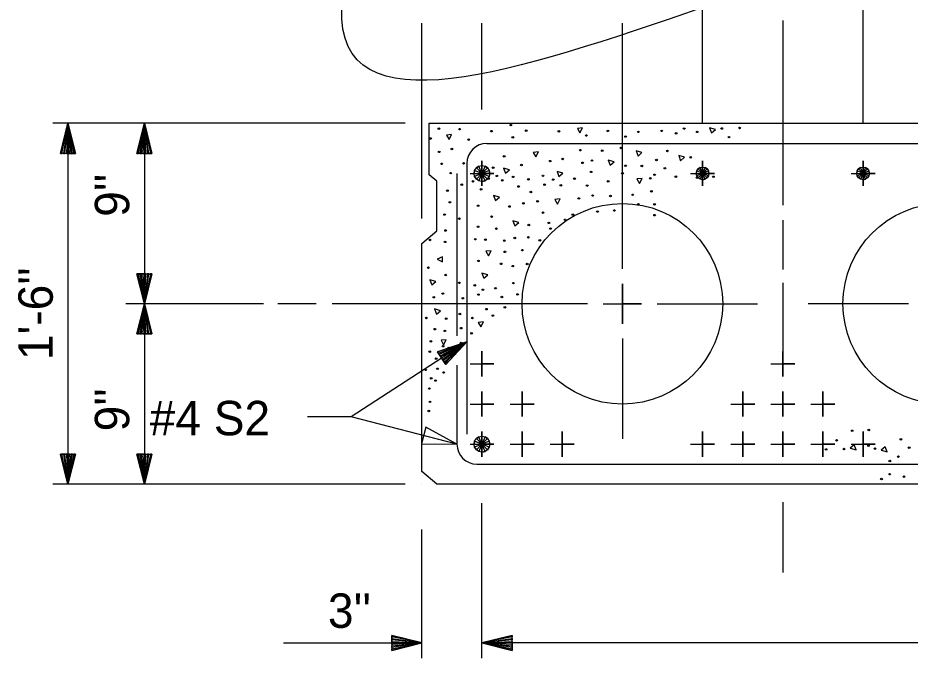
# Model space of a CAD drawing. Extents: x 0 to 38.2, y 0 to 28.1.
# Drawn here: x 11.866 to 15.574, y 2.475 to 5.135 of the extents above; entities that cross this region are included whole.
import ezdxf

# ---------------------------------------------------------------- set-up
doc = ezdxf.new("R2010")
doc.units = 0
for name, color, linetype in [('Arrowhead Terminators CELL', 7, 'Continuous'), ('Dimension Lines', 7, 'Continuous'), ('Mis Center Lines', 7, 'Continuous'), ('Rebar Lines', 7, 'Continuous'), ('Sup Concrete Girder Lines', 7, 'Continuous'), ('Sup Cored Slab Void', 7, 'Continuous'), ('Text', 7, 'Continuous'), ('User Information Notes', 7, 'Continuous')]:
    doc.layers.add(name, color=color, linetype=linetype)

msp = doc.modelspace()

# ---------------------------------------------------------------- linework, layer by layer
at = {"layer": 'Arrowhead Terminators CELL'}
msp.add_lwpolyline([(13.6907, 3.364), (13.5617, 3.4342), (13.5438, 3.3653)], close=True, dxfattribs=at)
at = {"layer": 'Dimension Lines'}
for p, q in [((14.7115, 4.6991), (14.7115, 5.7587)), ((15.3781, 4.6991), (15.3781, 5.7587)), ((13.5448, 4.3021), (13.5448, 5.1131)), ((13.7948, 4.7546), (13.7948, 5.1131)), ((13.4753, 4.6973), (12.0115, 4.6973)), ((12.0746, 4.6973), (12.0746, 3.1974)), ((12.3923, 4.6973), (12.3923, 3.9474)), ((12.3923, 3.9474), (12.3923, 3.1974)), ((13.4753, 3.1974), (12.0115, 3.1974)), ((13.7948, 2.4748), (13.7948, 3.1185)), ((13.5448, 2.4748), (13.5448, 3.0093)), ((12.9706, 2.5379), (13.5448, 2.5379)), ((16.2948, 2.5379), (13.7948, 2.5379))]:
    msp.add_line(p, q, dxfattribs=at)
for points in [[(12.0746, 4.5723), (12.0808, 4.5723), (12.0746, 4.6973), (12.0871, 4.5723), (12.0933, 4.5723), (12.0746, 4.6973), (12.0996, 4.5723), (12.1058, 4.5723), (12.0746, 4.6973), (12.0433, 4.5723), (12.0496, 4.5723), (12.0746, 4.6973), (12.0558, 4.5723), (12.0621, 4.5723), (12.0746, 4.6973), (12.0683, 4.5723), (12.1058, 4.5723), (12.0433, 4.5723), (12.0746, 4.6973), (12.1058, 4.5723)], [(12.3923, 4.5723), (12.3985, 4.5723), (12.3923, 4.6973), (12.4048, 4.5723), (12.411, 4.5723), (12.3923, 4.6973), (12.4173, 4.5723), (12.4235, 4.5723), (12.3923, 4.6973), (12.361, 4.5723), (12.3673, 4.5723), (12.3923, 4.6973), (12.3735, 4.5723), (12.3798, 4.5723), (12.3923, 4.6973), (12.386, 4.5723), (12.4235, 4.5723), (12.361, 4.5723), (12.3923, 4.6973), (12.4235, 4.5723)], [(13.745, 4.489), (13.7948, 4.489), (13.8446, 4.489), (13.7948, 4.489), (13.7948, 4.5413), (13.7948, 4.489), (13.7948, 4.4368), (13.7948, 4.489)], [(14.6617, 4.489), (14.7115, 4.489), (14.7613, 4.489), (14.7115, 4.489), (14.7115, 4.5413), (14.7115, 4.489), (14.7115, 4.4368), (14.7115, 4.489)], [(15.3283, 4.489), (15.3781, 4.489), (15.4279, 4.489), (15.3781, 4.489), (15.3781, 4.5413), (15.3781, 4.489), (15.3781, 4.4368), (15.3781, 4.489)], [(12.3923, 4.0724), (12.386, 4.0724), (12.3923, 3.9474), (12.3798, 4.0724), (12.3735, 4.0724), (12.3923, 3.9474), (12.3673, 4.0724), (12.361, 4.0724), (12.3923, 3.9474), (12.4235, 4.0724), (12.4173, 4.0724), (12.3923, 3.9474), (12.411, 4.0724), (12.4048, 4.0724), (12.3923, 3.9474), (12.3985, 4.0724), (12.361, 4.0724), (12.4235, 4.0724), (12.3923, 3.9474), (12.361, 4.0724)], [(14.2984, 3.9474), (14.3781, 3.9474), (14.4578, 3.9474), (14.3781, 3.9474), (14.3781, 4.0309), (14.3781, 3.9474), (14.3781, 3.8638), (14.3781, 3.9474)], [(12.3923, 3.8224), (12.3985, 3.8224), (12.3923, 3.9474), (12.4048, 3.8224), (12.411, 3.8224), (12.3923, 3.9474), (12.4173, 3.8224), (12.4235, 3.8224), (12.3923, 3.9474), (12.361, 3.8224), (12.3673, 3.8224), (12.3923, 3.9474), (12.3735, 3.8224), (12.3798, 3.8224), (12.3923, 3.9474), (12.386, 3.8224), (12.4235, 3.8224), (12.361, 3.8224), (12.3923, 3.9474), (12.4235, 3.8224)], [(13.7323, 3.7891), (13.2514, 3.4779), (13.0831, 3.4779)], [(13.6273, 3.7212), (13.6307, 3.7159), (13.7323, 3.7891), (13.6341, 3.7107), (13.6375, 3.7054), (13.7323, 3.7891), (13.6409, 3.7002), (13.6443, 3.6949), (13.7323, 3.7891), (13.6104, 3.7474), (13.6137, 3.7421), (13.7323, 3.7891), (13.6171, 3.7369), (13.6206, 3.7317), (13.7323, 3.7891), (13.6239, 3.7264), (13.6443, 3.6949), (13.6104, 3.7474), (13.7323, 3.7891), (13.6443, 3.6949)], [(13.745, 3.6975), (13.7947, 3.6975), (13.8445, 3.6975), (13.7947, 3.6975), (13.7947, 3.7498), (13.7947, 3.6975), (13.7947, 3.6453), (13.7947, 3.6975)], [(14.995, 3.6975), (15.0447, 3.6975), (15.0945, 3.6975), (15.0447, 3.6975), (15.0447, 3.7497), (15.0447, 3.6975), (15.0447, 3.6453), (15.0447, 3.6975)], [(13.745, 3.5308), (13.7947, 3.5308), (13.8445, 3.5308), (13.7947, 3.5308), (13.7947, 3.5831), (13.7947, 3.5308), (13.7947, 3.4786), (13.7947, 3.5308)], [(13.9117, 3.5308), (13.9615, 3.5308), (14.0113, 3.5308), (13.9615, 3.5308), (13.9615, 3.5831), (13.9615, 3.5308), (13.9615, 3.4786), (13.9615, 3.5308)], [(14.8282, 3.5308), (14.878, 3.5308), (14.9278, 3.5308), (14.878, 3.5308), (14.878, 3.5831), (14.878, 3.5308), (14.878, 3.4786), (14.878, 3.5308)], [(14.995, 3.5308), (15.0447, 3.5308), (15.0945, 3.5308), (15.0447, 3.5308), (15.0447, 3.5831), (15.0447, 3.5308), (15.0447, 3.4786), (15.0447, 3.5308)], [(15.1617, 3.5308), (15.2115, 3.5308), (15.2613, 3.5308), (15.2115, 3.5308), (15.2115, 3.5831), (15.2115, 3.5308), (15.2115, 3.4786), (15.2115, 3.5308)], [(13.6907, 3.364), (13.2514, 3.4779), (13.0699, 3.4779)], [(13.745, 3.3641), (13.7947, 3.3641), (13.8445, 3.3641), (13.7947, 3.3641), (13.7947, 3.4163), (13.7947, 3.3641), (13.7947, 3.3119), (13.7947, 3.3641)], [(13.9117, 3.3641), (13.9615, 3.3641), (14.0113, 3.3641), (13.9615, 3.3641), (13.9615, 3.4163), (13.9615, 3.3641), (13.9615, 3.3119), (13.9615, 3.3641)], [(14.0784, 3.3641), (14.1282, 3.3641), (14.178, 3.3641), (14.1282, 3.3641), (14.1282, 3.4163), (14.1282, 3.3641), (14.1282, 3.3119), (14.1282, 3.3641)], [(14.6615, 3.3641), (14.7113, 3.3641), (14.7611, 3.3641), (14.7113, 3.3641), (14.7113, 3.4163), (14.7113, 3.3641), (14.7113, 3.3119), (14.7113, 3.3641)], [(14.8282, 3.3641), (14.878, 3.3641), (14.9278, 3.3641), (14.878, 3.3641), (14.878, 3.4163), (14.878, 3.3641), (14.878, 3.3119), (14.878, 3.3641)], [(14.995, 3.3641), (15.0447, 3.3641), (15.0945, 3.3641), (15.0447, 3.3641), (15.0447, 3.4163), (15.0447, 3.3641), (15.0447, 3.3119), (15.0447, 3.3641)], [(15.1617, 3.3641), (15.2115, 3.3641), (15.2613, 3.3641), (15.2115, 3.3641), (15.2115, 3.4163), (15.2115, 3.3641), (15.2115, 3.3119), (15.2115, 3.3641)], [(15.3284, 3.3641), (15.3782, 3.3641), (15.428, 3.3641), (15.3782, 3.3641), (15.3782, 3.4163), (15.3782, 3.3641), (15.3782, 3.3119), (15.3782, 3.3641)], [(12.0746, 3.3224), (12.0683, 3.3224), (12.0746, 3.1974), (12.0621, 3.3224), (12.0558, 3.3224), (12.0746, 3.1974), (12.0496, 3.3224), (12.0433, 3.3224), (12.0746, 3.1974), (12.1058, 3.3224), (12.0996, 3.3224), (12.0746, 3.1974), (12.0933, 3.3224), (12.0871, 3.3224), (12.0746, 3.1974), (12.0808, 3.3224), (12.0433, 3.3224), (12.1058, 3.3224), (12.0746, 3.1974), (12.0433, 3.3224)], [(12.3923, 3.3224), (12.386, 3.3224), (12.3923, 3.1974), (12.3798, 3.3224), (12.3735, 3.3224), (12.3923, 3.1974), (12.3673, 3.3224), (12.361, 3.3224), (12.3923, 3.1974), (12.4235, 3.3224), (12.4173, 3.3224), (12.3923, 3.1974), (12.411, 3.3224), (12.4048, 3.3224), (12.3923, 3.1974), (12.3985, 3.3224), (12.361, 3.3224), (12.4235, 3.3224), (12.3923, 3.1974), (12.361, 3.3224)], [(13.4198, 2.5379), (13.4198, 2.5441), (13.5448, 2.5379), (13.4198, 2.5504), (13.4198, 2.5566), (13.5448, 2.5379), (13.4198, 2.5629), (13.4198, 2.5691), (13.5448, 2.5379), (13.4198, 2.5066), (13.4198, 2.5129), (13.5448, 2.5379), (13.4198, 2.5191), (13.4198, 2.5254), (13.5448, 2.5379), (13.4198, 2.5316), (13.4198, 2.5691), (13.4198, 2.5066), (13.5448, 2.5379), (13.4198, 2.5691)], [(13.9198, 2.5379), (13.9198, 2.5316), (13.7948, 2.5379), (13.9198, 2.5254), (13.9198, 2.5191), (13.7948, 2.5379), (13.9198, 2.5129), (13.9198, 2.5066), (13.7948, 2.5379), (13.9198, 2.5691), (13.9198, 2.5629), (13.7948, 2.5379), (13.9198, 2.5566), (13.9198, 2.5504), (13.7948, 2.5379), (13.9198, 2.5441), (13.9198, 2.5066), (13.9198, 2.5691), (13.7948, 2.5379), (13.9198, 2.5066)]]:
    msp.add_lwpolyline(points, dxfattribs=at)
msp.add_spline([(14.7115, 5.1782), (13.2125, 5.1782), (13.2125, 5.477), (12.8703, 5.477)], degree=3, dxfattribs=at)
at = {"layer": 'Mis Center Lines'}
for p, q in [((15.0448, 5.124), (15.0448, 4.357)), ((14.3779, 4.0921), (14.3779, 5.1131)), ((15.0448, 4.2941), (15.0448, 4.0902)), ((15.0448, 4.0346), (15.0448, 3.6803)), ((12.8864, 3.9474), (12.3145, 3.9474)), ((13.1053, 3.9474), (12.9466, 3.9474)), ((14.2331, 3.9474), (13.1718, 3.9474)), ((14.5226, 3.9474), (14.9396, 3.9474)), ((15.5664, 3.9474), (15.1494, 3.9474)), ((14.3779, 3.8026), (14.3779, 3.3856)), ((15.0448, 3.1226), (15.0448, 2.8307))]:
    msp.add_line(p, q, dxfattribs=at)
at = {"layer": 'Rebar Lines'}
for p, q in [((13.8155, 4.614), (16.274, 4.614)), ((13.7323, 4.5307), (13.7323, 3.4058)), ((13.6907, 4.4889), (13.6907, 3.8144)), ((13.6907, 3.6925), (13.6907, 3.364)), ((13.774, 3.2807), (16.3155, 3.2807))]:
    msp.add_line(p, q, dxfattribs=at)
for points in [[(13.7948, 4.5221), (13.8074, 4.5196), (13.8182, 4.5124), (13.8253, 4.5017), (13.8278, 4.489), (13.8253, 4.4764), (13.8182, 4.4656), (13.8074, 4.4586), (13.7948, 4.456), (13.7821, 4.4586), (13.7714, 4.4656), (13.7643, 4.4764), (13.7617, 4.489), (13.7643, 4.5017), (13.7714, 4.5124), (13.7821, 4.5196), (13.7948, 4.5221), (13.7948, 4.489), (13.7948, 4.456), (13.8074, 4.4586), (13.7948, 4.489), (13.8182, 4.4656), (13.8253, 4.4764), (13.7948, 4.489), (13.8278, 4.489), (13.8253, 4.5017), (13.7948, 4.489), (13.8182, 4.5124), (13.8074, 4.5196), (13.7948, 4.489), (13.7821, 4.5196), (13.7714, 4.5124), (13.7948, 4.489), (13.7643, 4.5017), (13.7617, 4.489), (13.7948, 4.489), (13.7643, 4.4764), (13.7714, 4.4656), (13.7948, 4.489), (13.7821, 4.4586)], [(14.7115, 4.5154), (14.7216, 4.5135), (14.7302, 4.5077), (14.7359, 4.4991), (14.7379, 4.489), (14.7359, 4.4789), (14.7302, 4.4703), (14.7216, 4.4647), (14.7115, 4.4626), (14.7014, 4.4647), (14.6928, 4.4703), (14.6871, 4.4789), (14.685, 4.489), (14.6871, 4.4991), (14.6928, 4.5077), (14.7013, 4.5135), (14.7115, 4.5154), (14.7115, 4.489), (14.7115, 4.4626), (14.7216, 4.4647), (14.7115, 4.489), (14.7302, 4.4703), (14.7359, 4.4789), (14.7115, 4.489), (14.7379, 4.489), (14.7359, 4.4991), (14.7115, 4.489), (14.7302, 4.5077), (14.7216, 4.5135), (14.7115, 4.489), (14.7013, 4.5135), (14.6928, 4.5077), (14.7115, 4.489), (14.6871, 4.4991), (14.685, 4.489), (14.7115, 4.489), (14.6871, 4.4789), (14.6928, 4.4703), (14.7115, 4.489), (14.7014, 4.4647)], [(15.3781, 4.5154), (15.3882, 4.5135), (15.3968, 4.5077), (15.4025, 4.4991), (15.4045, 4.489), (15.4025, 4.4789), (15.3968, 4.4703), (15.3882, 4.4647), (15.3781, 4.4626), (15.368, 4.4647), (15.3594, 4.4703), (15.3536, 4.4789), (15.3516, 4.489), (15.3536, 4.4991), (15.3594, 4.5077), (15.3679, 4.5135), (15.3781, 4.5154), (15.3781, 4.489), (15.3781, 4.4626), (15.3882, 4.4647), (15.3781, 4.489), (15.3968, 4.4703), (15.4025, 4.4789), (15.3781, 4.489), (15.4045, 4.489), (15.4025, 4.4991), (15.3781, 4.489), (15.3968, 4.5077), (15.3882, 4.5135), (15.3781, 4.489), (15.3679, 4.5135), (15.3594, 4.5077), (15.3781, 4.489), (15.3536, 4.4991), (15.3516, 4.489), (15.3781, 4.489), (15.3536, 4.4789), (15.3594, 4.4703), (15.3781, 4.489), (15.368, 4.4647)], [(13.7947, 3.3971), (13.8074, 3.3946), (13.8181, 3.3875), (13.8253, 3.3768), (13.8278, 3.3641), (13.8253, 3.3515), (13.8181, 3.3407), (13.8074, 3.3336), (13.7947, 3.3311), (13.7821, 3.3336), (13.7714, 3.3407), (13.7642, 3.3515), (13.7617, 3.3641), (13.7642, 3.3768), (13.7714, 3.3875), (13.782, 3.3946), (13.7947, 3.3971), (13.7947, 3.3641), (13.7947, 3.3311), (13.8074, 3.3336), (13.7947, 3.3641), (13.8181, 3.3407), (13.8253, 3.3515), (13.7947, 3.3641), (13.8278, 3.3641), (13.8253, 3.3768), (13.7947, 3.3641), (13.8181, 3.3875), (13.8074, 3.3946), (13.7947, 3.3641), (13.782, 3.3946), (13.7714, 3.3875), (13.7947, 3.3641), (13.7642, 3.3768), (13.7617, 3.3641), (13.7947, 3.3641), (13.7642, 3.3515), (13.7714, 3.3407), (13.7947, 3.3641), (13.7821, 3.3336)]]:
    msp.add_lwpolyline(points, dxfattribs=at)
for centre, start, end in [((13.8155, 4.5307), 90, 180), ((13.774, 3.364), 180, 270)]:
    msp.add_arc(centre, 0.0833, start, end, dxfattribs=at)
at = {"layer": 'Sup Concrete Girder Lines'}
for points in [[(13.576, 4.6973), (15.0447, 4.6973), (16.5135, 4.6973), (16.5135, 4.483), (16.4822, 4.4562), (16.4823, 4.251), (16.5448, 4.1974), (16.5448, 3.251), (16.4823, 3.1974), (13.6073, 3.1974), (13.5448, 3.251), (13.5448, 4.1974), (13.6073, 4.251), (13.6073, 4.4562), (13.576, 4.483), (13.576, 4.6973)], [(14.2019, 4.657), (14.2128, 4.678), (14.191, 4.6757), (14.2019, 4.657)], [(14.7488, 4.6579), (14.7652, 4.6719), (14.7407, 4.6789), (14.7488, 4.6579)], [(13.6579, 4.6294), (13.6688, 4.6504), (13.647, 4.6481), (13.6579, 4.6294)], [(14.0184, 4.5577), (14.0293, 4.5787), (14.0075, 4.5764), (14.0184, 4.5577)], [(14.4431, 4.5613), (14.4594, 4.5754), (14.4349, 4.5823), (14.4431, 4.5613)], [(14.6201, 4.542), (14.6364, 4.556), (14.612, 4.563), (14.6201, 4.542)], [(14.3272, 4.5227), (14.3435, 4.5367), (14.3191, 4.5437), (14.3272, 4.5227)], [(13.8926, 4.4896), (13.909, 4.5036), (13.8845, 4.5106), (13.8926, 4.4896)], [(14.1147, 4.4758), (14.1311, 4.4898), (14.1066, 4.4968), (14.1147, 4.4758)], [(14.4497, 4.4474), (14.4606, 4.4684), (14.4388, 4.466), (14.4497, 4.4474)], [(13.8508, 4.3765), (13.8672, 4.3905), (13.8427, 4.3975), (13.8508, 4.3765)], [(14.1085, 4.3618), (14.1194, 4.3828), (14.0976, 4.3805), (14.1085, 4.3618)], [(13.9313, 4.2717), (13.9476, 4.2857), (13.9232, 4.2926), (13.9313, 4.2717)], [(13.8221, 4.1467), (13.833, 4.1677), (13.8112, 4.1653), (13.8221, 4.1467)], [(13.631, 4.1223), (13.631, 4.1421), (13.608, 4.1322), (13.631, 4.1223)], [(13.5869, 4.0261), (13.6032, 4.0402), (13.5787, 4.0471), (13.5869, 4.0261)], [(13.8025, 4.0537), (13.8189, 4.0677), (13.7944, 4.0747), (13.8025, 4.0537)], [(13.6062, 3.9047), (13.6225, 3.9187), (13.5981, 3.9257), (13.6062, 3.9047)], [(13.7899, 3.8515), (13.8008, 3.8724), (13.779, 3.8701), (13.7899, 3.8515)], [(13.6354, 3.777), (13.6463, 3.7979), (13.6245, 3.7956), (13.6354, 3.777)], [(15.3407, 3.3618), (15.3243, 3.3478), (15.3488, 3.3409), (15.3407, 3.3618)], [(15.4695, 3.3527), (15.4531, 3.3387), (15.4776, 3.3317), (15.4695, 3.3527)]]:
    msp.add_lwpolyline(points, dxfattribs=at)
for centre, major_axis in [((13.6159, 4.6752), (0.00364, 0)), ((13.7019, 4.6728), (0.00364, 0)), ((13.9144, 4.6898), (0.00364, 0)), ((14.6348, 4.6755), (0.00364, 0)), ((14.7908, 4.6758), (0.00364, 0)), ((14.8652, 4.6778), (0.00364, 0)), ((13.5813, 4.6342), (0.00364, 0)), ((13.8343, 4.6646), (0.00364, 0)), ((13.923, 4.6393), (0.00364, 0)), ((13.9786, 4.6667), (0.00364, 0)), ((14.1145, 4.6637), (0.00364, 0)), ((14.2284, 4.6467), (0.00364, 0)), ((14.3179, 4.6657), (0.00364, 0)), ((14.3915, 4.6423), (0.00364, 0)), ((14.4444, 4.6616), (0.00364, 0)), ((14.5413, 4.6657), (0.00364, 0)), ((14.6011, 4.6556), (0.00364, 0)), ((14.6891, 4.6616), (0.00364, 0)), ((14.8212, 4.64), (0.00364, 0)), ((13.7396, 4.6295), (0.00364, 0)), ((14.3723, 4.5947), (0.00364, 0)), ((13.6168, 4.5785), (0.00364, 0)), ((13.67, 4.5907), (0.00364, 0)), ((13.8868, 4.5602), (0.00364, 0)), ((14.2032, 4.5856), (0.00364, 0)), ((14.2943, 4.5836), (0.00364, 0)), ((14.5649, 4.5824), (0.00364, 0)), ((13.6274, 4.5289), (0.00364, 0)), ((13.7185, 4.5309), (0.00364, 0)), ((13.9585, 4.5238), (0.00364, 0)), ((14.0783, 4.5402), (0.00364, 0)), ((14.1301, 4.5491), (0.00364, 0)), ((14.2126, 4.5329), (0.00364, 0)), ((14.2517, 4.5424), (0.00364, 0)), ((14.3912, 4.5208), (0.00364, 0)), ((14.4588, 4.5202), (0.00364, 0)), ((14.52, 4.5451), (0.00364, 0)), ((14.6619, 4.5562), (0.00364, 0)), ((13.6647, 4.4904), (0.00364, 0)), ((13.8414, 4.5126), (0.00364, 0)), ((14.2481, 4.4954), (0.00364, 0)), ((14.3786, 4.4892), (0.00364, 0)), ((14.5118, 4.4833), (0.00364, 0)), ((14.5543, 4.5106), (0.00364, 0)), ((13.7575, 4.4559), (0.00364, 0)), ((13.8221, 4.467), (0.00364, 0)), ((13.8568, 4.4788), (0.00364, 0)), ((13.8793, 4.46), (0.00364, 0)), ((13.9242, 4.4747), (0.00364, 0)), ((13.9877, 4.4648), (0.00364, 0)), ((14.0483, 4.4792), (0.00364, 0)), ((14.0909, 4.4636), (0.00364, 0)), ((14.1793, 4.467), (0.00364, 0)), ((14.3191, 4.4559), (0.00364, 0)), ((14.4941, 4.4687), (0.00364, 0)), ((14.6005, 4.4758), (0.00364, 0)), ((14.6879, 4.4717), (0.00364, 0)), ((14.7564, 4.4751), (0.00364, 0)), ((13.6511, 4.4174), (0.00364, 0)), ((13.7108, 4.4426), (0.00364, 0)), ((13.791, 4.4226), (0.00364, 0)), ((13.9467, 4.4346), (0.00364, 0)), ((13.9981, 4.4115), (0.00364, 0)), ((14.055, 4.4426), (0.00364, 0)), ((14.1228, 4.4397), (0.00364, 0)), ((14.2316, 4.4387), (0.00364, 0)), ((14.4987, 4.4144), (0.00364, 0)), ((14.0259, 4.3728), (0.00364, 0)), ((14.1973, 4.385), (0.00364, 0)), ((14.2546, 4.397), (0.00364, 0)), ((14.3285, 4.3951), (0.00364, 0)), ((14.4207, 4.4002), (0.00364, 0)), ((13.6616, 4.3694), (0.00364, 0)), ((13.7788, 4.3546), (0.00364, 0)), ((13.9088, 4.3515), (0.00364, 0)), ((13.967, 4.365), (0.00364, 0)), ((14.3445, 4.3349), (0.00364, 0)), ((14.4444, 4.3606), (0.00364, 0)), ((14.5118, 4.3606), (0.00364, 0)), ((13.6393, 4.3181), (0.00364, 0)), ((13.7007, 4.3009), (0.00364, 0)), ((13.835, 4.3095), (0.00364, 0)), ((14.0483, 4.3262), (0.00364, 0)), ((14.1723, 4.3178), (0.00364, 0)), ((14.2746, 4.3306), (0.00364, 0)), ((14.5118, 4.3156), (0.00364, 0)), ((13.7788, 4.2674), (0.00364, 0)), ((13.9892, 4.2745), (0.00364, 0)), ((14.0724, 4.2835), (0.00364, 0)), ((14.1398, 4.2964), (0.00364, 0)), ((13.6435, 4.2518), (0.00364, 0)), ((13.8544, 4.2593), (0.00364, 0)), ((13.9875, 4.2237), (0.00364, 0)), ((14.0799, 4.26), (0.00364, 0)), ((13.5789, 4.2127), (0.00364, 0)), ((13.6416, 4.2046), (0.00364, 0)), ((13.767, 4.2157), (0.00364, 0)), ((13.8091, 4.2141), (0.00364, 0)), ((13.8875, 4.2097), (0.00364, 0)), ((13.9308, 4.2207), (0.00364, 0)), ((14.035, 4.2108), (0.00364, 0)), ((13.8899, 4.1631), (0.00364, 0)), ((13.9626, 4.1702), (0.00364, 0)), ((13.7799, 4.1256), (0.00364, 0)), ((13.8745, 4.1134), (0.00364, 0)), ((13.9825, 4.1124), (0.00364, 0)), ((13.5719, 4.0972), (0.00364, 0)), ((13.9226, 4.1039), (0.00364, 0)), ((13.644, 4.0668), (0.00364, 0)), ((13.7007, 4.0344), (0.00364, 0)), ((13.7646, 4.0242), (0.00364, 0)), ((13.7987, 4.0056), (0.00364, 0)), ((13.8509, 4.0121), (0.00364, 0)), ((13.9251, 4.0332), (0.00364, 0)), ((13.5943, 3.9746), (0.00364, 0)), ((13.6322, 3.9898), (0.00364, 0)), ((13.7149, 3.9705), (0.00364, 0)), ((13.7799, 3.9857), (0.00364, 0)), ((13.8777, 3.9755), (0.00364, 0)), ((13.9426, 3.9861), (0.00364, 0)), ((13.8902, 3.9327), (0.00364, 0)), ((13.7031, 3.9046), (0.00364, 0)), ((13.8131, 3.9249), (0.00364, 0)), ((13.8402, 3.8984), (0.00364, 0)), ((13.5636, 3.8885), (0.00364, 0)), ((13.6463, 3.8854), (0.00364, 0)), ((13.7548, 3.888), (0.00364, 0)), ((13.5991, 3.8418), (0.00364, 0)), ((13.6409, 3.8347), (0.00364, 0)), ((13.7079, 3.8459), (0.00364, 0)), ((13.7516, 3.8246), (0.00364, 0)), ((13.5825, 3.7912), (0.00364, 0)), ((13.7079, 3.7841), (0.00364, 0)), ((13.5778, 3.7486), (0.00364, 0)), ((13.6334, 3.7709), (0.00364, 0)), ((13.6564, 3.7637), (0.00364, 0)), ((13.6046, 3.7194), (0.00364, 0)), ((13.646, 3.7061), (0.00364, 0)), ((13.5606, 3.6728), (0.00364, 0)), ((13.6098, 3.6772), (0.00364, 0)), ((13.5839, 3.6373), (0.00364, 0)), ((13.6357, 3.6617), (0.00364, 0)), ((13.5762, 3.5951), (0.00364, 0)), ((13.6021, 3.6284), (0.00364, 0)), ((13.5787, 3.5396), (0.00364, 0)), ((13.5736, 3.502), (0.00364, 0)), ((15.3331, 3.4197), (-0.00364, 0)), ((15.4016, 3.423), (-0.00364, 0)), ((15.2683, 3.3797), (-0.00364, 0)), ((15.5353, 3.3841), (-0.00364, 0)), ((15.2243, 3.342), (-0.00364, 0)), ((15.2988, 3.3439), (-0.00364, 0)), ((15.4004, 3.3581), (-0.00364, 0)), ((15.4276, 3.3454), (-0.00364, 0)), ((15.5695, 3.3496), (-0.00364, 0)), ((15.5246, 3.3123), (-0.00364, 0)), ((15.4891, 3.2939), (-0.00364, 0)), ((15.4884, 3.2391), (-0.00364, 0)), ((15.5482, 3.229), (-0.00364, 0)), ((15.4547, 3.2192), (-0.00364, 0))]:
    msp.add_ellipse(centre, major_axis=major_axis, ratio=0.8571, dxfattribs=at)
at = {"layer": 'Sup Cored Slab Void'}
for centre in [(14.3781, 3.9474), (15.7113, 3.9474)]:
    msp.add_circle(centre, 0.4167, dxfattribs=at)
at = {"layer": 'User Information Notes'}
for p, q in [((14.3781, 3.9474), (14.3781, 3.9474)), ((13.5448, 3.1974), (13.5448, 3.1974))]:
    msp.add_line(p, q, dxfattribs=at)

# ---------------------------------------------------------------- texts
at = {"layer": 'Text'}
for s, p in [("9''", (12.3293, 4.3087)), ("1'-6''", (12.0116, 3.7134)), ("9''", (12.3293, 3.4173))]:
    msp.add_text(s, height=0.14302, rotation=90, dxfattribs=at).set_placement(p)
for s, p in [('#4 S2', (12.4146, 3.4009)), ("3''", (13.1548, 2.6008))]:
    msp.add_text(s, height=0.14302, dxfattribs=at).set_placement(p)

doc.saveas('drawing.dxf')
